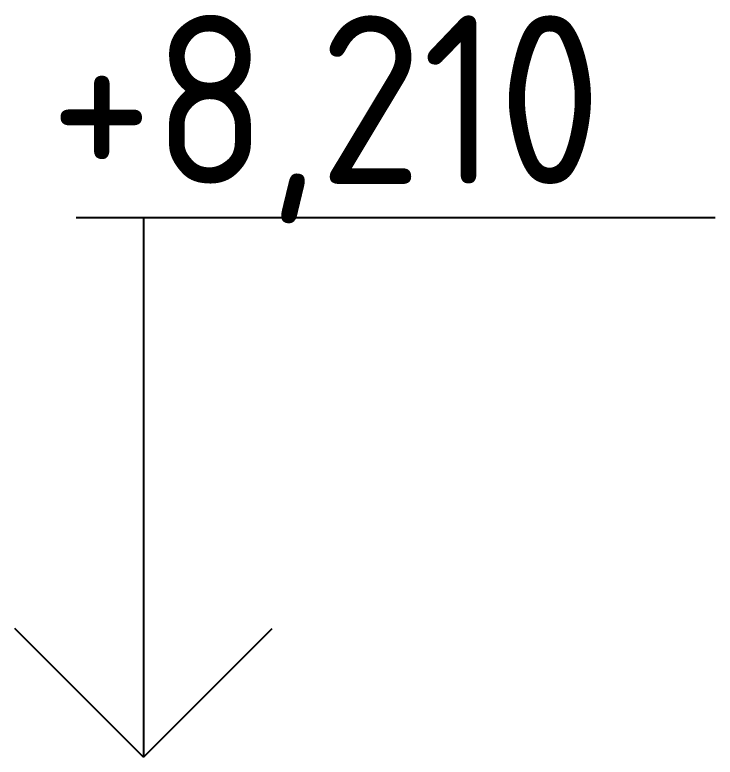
# Model space of a CAD drawing. Extents: x 3792242 to 5145247, y -1546315 to -1031918.
# Drawn here: x 4315930 to 4316969, y -1520434 to -1519333 of the extents above; entities that cross this region are included whole.
import ezdxf

# ---------------------------------------------------------------- set-up
doc = ezdxf.new("R2010")
doc.units = 0
doc.header["$MEASUREMENT"] = 0
doc.layers.add('TENKÁ', color=7, linetype='CONTINUOUS')
doc.styles.add('STYLE1', font='isocp.shx')

msp = doc.modelspace()

# ---------------------------------------------------------------- linework, layer by layer
at = {"layer": 'TENKÁ', "linetype": 'ByBlock', "ltscale": 0.25}
for p, q in [((4316968.937, -1519633.77), (4316021.14, -1519633.77)), ((4316121.327, -1519633.77), (4316121.327, -1520433.77)), ((4316121.327, -1520433.77), (4315930.409, -1520242.851)), ((4316121.327, -1520433.77), (4316312.246, -1520242.851))]:
    msp.add_line(p, q, dxfattribs=at)

# ---------------------------------------------------------------- texts
at = {"layer": 'TENKÁ', "ltscale": 0.25, "style": 'STYLE1'}
msp.add_text('+8,210', height=250, dxfattribs=at).set_placement((4315982.106, -1519583.728))

doc.saveas('drawing.dxf')
